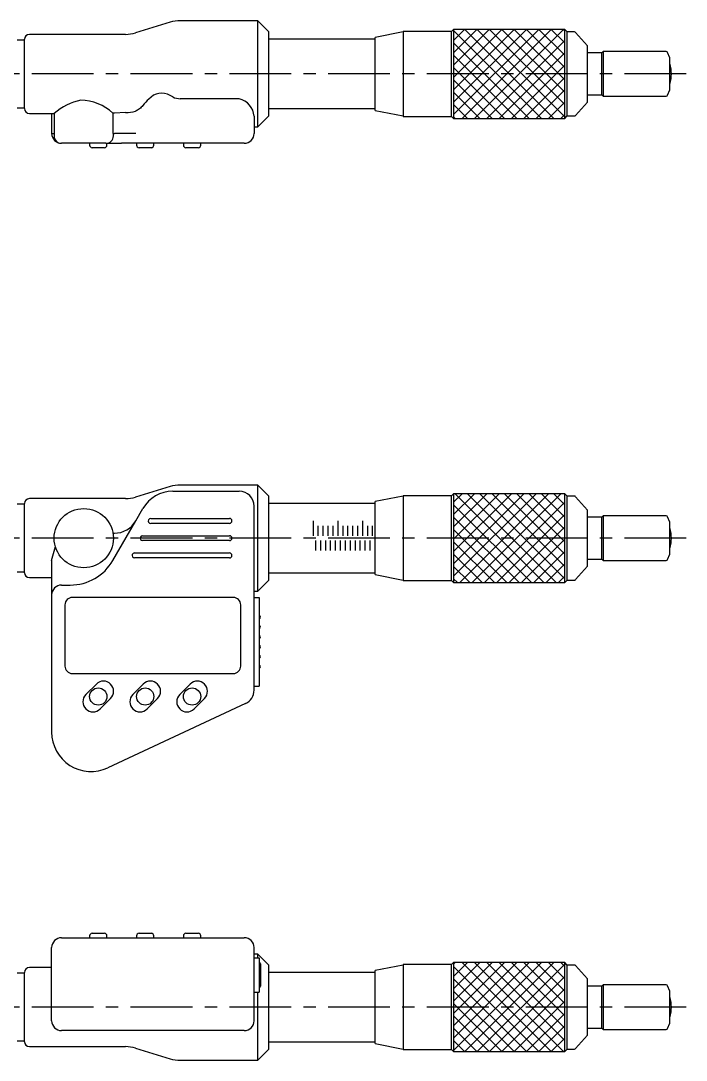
# Model space of a CAD drawing. Extents: x 10 to 554, y 13 to 253.
# Drawn here: x 144.6 to 279.3, y 39.8 to 250.2 of the extents above; entities that cross this region are included whole.
import ezdxf

# ---------------------------------------------------------------- set-up
doc = ezdxf.new("R2010")
doc.units = 0
doc.header["$LTSCALE"] = 10
doc.linetypes.add('CENTER', pattern=[2, 1.25, -0.25, 0.25, -0.25])
doc.layers.get('0').update_dxf_attribs({"linetype": 'CONTINUOUS'})
doc.layers.add('CENTER', color=1, linetype='CENTER')

msp = doc.modelspace()

# ---------------------------------------------------------------- linework, layer by layer
at = {"color": 7, "linetype": 'CONTINUOUS'}
for p, q in [((174.844984, 249.919461), (167.844875, 247.780539)), ((192.594929, 250.225), (176.890513, 250.225)), ((192.594929, 228.725), (192.594929, 250.225)), ((194.844929, 247.975), (192.594929, 250.225)), ((232.244929, 248.475), (231.844929, 248.075)), ((232.244929, 248.475), (232.244929, 230.475)), ((254.744929, 248.475), (232.244929, 248.475)), ((254.744929, 230.475), (254.744929, 248.475)), ((255.244929, 247.975), (254.744929, 248.475)), ((145.344929, 246.325), (143.844929, 246.325)), ((145.344929, 232.475), (145.344929, 246.475)), ((165.799346, 247.475), (146.344929, 247.475)), ((194.844929, 230.975), (194.844929, 247.975)), ((216.344929, 246.475), (194.844929, 246.475)), ((222.044929, 247.975), (216.344929, 246.867032)), ((216.344929, 232.082968), (216.344929, 246.867032)), ((222.044929, 248.075), (222.044929, 230.875)), ((231.844929, 248.075), (222.044929, 248.075)), ((231.844929, 230.875), (231.844929, 248.075)), ((255.244929, 230.975), (255.244929, 247.975)), ((256.710608, 247.975), (255.244929, 247.975)), ((259.344929, 245.175), (256.93439, 247.874805)), ((259.344929, 233.775), (259.344929, 245.175)), ((262.244929, 243.725), (259.344929, 243.725)), ((262.494929, 243.975), (262.244929, 243.725)), ((262.244929, 235.225), (262.244929, 243.725)), ((262.494929, 243.975), (262.494929, 234.975)), ((275.304725, 243.975), (262.494929, 243.975)), ((276.044929, 242.725), (275.579843, 243.794625)), ((276.044929, 236.225), (276.044929, 242.725)), ((275.579843, 235.155375), (276.044929, 236.225)), ((175.386381, 234.80341), (174.844984, 235.08926)), ((188.844929, 234.443847), (176.890513, 234.443847)), ((256.93439, 231.075195), (259.344929, 233.775)), ((259.344929, 235.225), (262.244929, 235.225)), ((262.244929, 235.225), (262.494929, 234.975)), ((262.494929, 234.975), (275.304725, 234.975)), ((143.844929, 232.625), (145.344929, 232.625)), ((163.261009, 231.537746), (163.261009, 227.425)), ((163.550701, 231.537746), (163.261009, 231.537746)), ((165.799346, 231.623484), (163.550701, 231.537746)), ((167.880828, 231.930825), (167.844875, 231.914771)), ((168.073127, 232.028328), (167.880828, 231.930825)), ((168.262742, 232.140072), (168.073127, 232.028328)), ((168.44931, 232.265841), (168.262742, 232.140072)), ((168.632474, 232.405397), (168.44931, 232.265841)), ((168.811885, 232.558471), (168.632474, 232.405397)), ((168.987199, 232.724771), (168.811885, 232.558471)), ((169.158081, 232.90398), (168.987199, 232.724771)), ((169.324204, 233.095753), (169.158081, 232.90398)), ((194.844929, 232.475), (216.344929, 232.475)), ((216.344929, 232.082968), (222.044929, 230.975)), ((146.344929, 231.475), (151.344929, 231.475)), ((150.844929, 231.475), (150.844929, 227.425)), ((151.344929, 231.475), (151.344929, 226.925)), ((191.844929, 230.912728), (191.844929, 227.425)), ((192.594929, 228.725), (194.844929, 230.975)), ((222.044929, 230.875), (231.844929, 230.875)), ((231.844929, 230.875), (232.244929, 230.475)), ((232.244929, 230.475), (254.744929, 230.475)), ((254.744929, 230.475), (255.244929, 230.975)), ((255.244929, 230.975), (256.710608, 230.975)), ((150.844929, 227.425), (151.344929, 227.425)), ((163.261009, 227.425), (163.550701, 227.425)), ((163.344929, 226.925), (163.344929, 227.425)), ((167.880828, 227.425), (163.550701, 227.425)), ((191.844929, 228.725), (192.594929, 228.725)), ((161.844929, 225.425), (152.844929, 225.425)), ((158.534269, 225.425), (158.534269, 225.025)), ((161.844929, 225.425), (164.994077, 225.425)), ((162.034269, 225.025), (162.034269, 225.425)), ((171.056254, 225.425), (164.994077, 225.425)), ((168.034269, 225.425), (168.034269, 225.025)), ((175.386381, 225.425), (171.056254, 225.425)), ((171.534269, 225.025), (171.534269, 225.425)), ((188.844929, 225.425), (175.386381, 225.425)), ((177.534269, 225.425), (177.534269, 225.025)), ((181.034269, 225.025), (181.034269, 225.425)), ((189.844929, 225.425), (188.844929, 225.425)), ((161.534269, 224.525), (159.034269, 224.525)), ((171.034269, 224.525), (168.534269, 224.525)), ((180.534269, 224.525), (178.034269, 224.525)), ((174.844984, 155.919461), (167.844875, 153.780539)), ((192.594929, 156.225), (176.890513, 156.225)), ((192.594929, 134.725), (192.594929, 156.225)), ((194.844929, 153.975), (192.594929, 156.225)), ((175.386381, 154.975), (188.844929, 154.975)), ((194.844929, 136.975), (194.844929, 153.975)), ((222.044929, 153.975), (216.344929, 152.867032)), ((222.044929, 154.075), (222.044929, 136.875)), ((231.844929, 154.075), (222.044929, 154.075)), ((232.244929, 154.475), (231.844929, 154.075)), ((231.844929, 136.875), (231.844929, 154.075)), ((232.244929, 154.475), (232.244929, 136.475)), ((254.744929, 154.475), (232.244929, 154.475)), ((254.744929, 136.475), (254.744929, 154.475)), ((255.244929, 153.975), (254.744929, 154.475)), ((255.244929, 136.975), (255.244929, 153.975)), ((256.710608, 153.975), (255.244929, 153.975)), ((259.344929, 151.175), (256.93439, 153.874805)), ((145.344929, 152.325), (143.844929, 152.325)), ((145.344929, 138.475), (145.344929, 152.475)), ((165.799346, 153.475), (146.344929, 153.475)), ((191.844929, 114.69734), (191.844929, 151.975)), ((216.344929, 152.475), (194.844929, 152.475)), ((216.344929, 138.082968), (216.344929, 152.867032)), ((167.880828, 148.975), (169.324204, 151.475)), ((170.896618, 149.475), (186.844929, 149.475)), ((259.344929, 139.775), (259.344929, 151.175)), ((262.244929, 149.725), (259.344929, 149.725)), ((262.494929, 149.975), (262.244929, 149.725)), ((262.244929, 141.225), (262.244929, 149.725)), ((262.494929, 149.975), (262.494929, 140.975)), ((275.304725, 149.975), (262.494929, 149.975)), ((276.044929, 148.725), (275.579843, 149.794625)), ((163.262026, 140.975), (167.880828, 148.975)), ((186.844929, 148.475), (170.896618, 148.475)), ((276.044929, 142.225), (276.044929, 148.725)), ((163.261009, 146.475), (163.550701, 146.475)), ((169.264542, 145.975), (186.844929, 145.975)), ((150.844929, 140.975), (151.593104, 143.767224)), ((186.844929, 144.975), (169.264542, 144.975)), ((167.632465, 142.475), (186.844929, 142.475)), ((186.844929, 141.475), (167.632465, 141.475)), ((259.344929, 141.225), (262.244929, 141.225)), ((262.244929, 141.225), (262.494929, 140.975)), ((275.579843, 141.155375), (276.044929, 142.225)), ((150.844929, 140.975), (150.844929, 133.975)), ((256.93439, 137.075195), (259.344929, 139.775)), ((262.494929, 140.975), (275.304725, 140.975)), ((143.844929, 138.625), (145.344929, 138.625)), ((146.344929, 137.475), (150.844929, 137.475)), ((192.594929, 134.725), (194.844929, 136.975)), ((194.844929, 138.475), (216.344929, 138.475)), ((216.344929, 138.082968), (222.044929, 136.975)), ((222.044929, 136.875), (231.844929, 136.875)), ((231.844929, 136.875), (232.244929, 136.475)), ((254.744929, 136.475), (255.244929, 136.975)), ((255.244929, 136.975), (256.710608, 136.975)), ((152.844929, 135.975), (154.601772, 135.975)), ((191.844929, 134.725), (192.594929, 134.725)), ((232.244929, 136.475), (254.744929, 136.475)), ((150.844929, 133.975), (150.844929, 106.225)), ((187.644929, 133.475), (155.044929, 133.475)), ((191.844929, 133.475), (192.844929, 133.475)), ((192.844929, 133.475), (192.844929, 131.475)), ((153.544929, 131.975), (153.544929, 119.575)), ((189.144929, 119.575), (189.144929, 131.975)), ((192.844929, 131.475), (192.844929, 117.475)), ((192.844929, 129.725), (192.894929, 129.725)), ((192.844929, 129.225), (192.894929, 129.225)), ((192.844929, 127.725), (192.894929, 127.725)), ((192.844929, 127.225), (192.894929, 127.225)), ((192.844929, 125.725), (192.894929, 125.725)), ((192.844929, 125.225), (192.894929, 125.225)), ((192.844929, 123.725), (192.894929, 123.725)), ((192.844929, 123.225), (192.894929, 123.225)), ((192.844929, 121.725), (192.894929, 121.725)), ((192.844929, 121.225), (192.894929, 121.225)), ((155.044929, 118.075), (187.644929, 118.075)), ((192.844929, 119.725), (192.894929, 119.725)), ((192.844929, 119.225), (192.894929, 119.225)), ((159.895361, 115.924569), (157.77404, 113.803249)), ((169.395361, 115.924569), (167.27404, 113.803249)), ((178.895361, 115.924569), (176.77404, 113.803249)), ((192.844929, 117.475), (192.844929, 115.475)), ((191.844929, 115.475), (192.844929, 115.475)), ((160.673178, 110.904111), (162.794498, 113.025431)), ((190.112784, 111.978417), (162.225876, 98.974538)), ((170.173178, 110.904111), (172.294498, 113.025431)), ((179.673178, 110.904111), (181.794498, 113.025431)), ((159.034269, 65.475), (161.534269, 65.475)), ((168.534269, 65.475), (171.034269, 65.475)), ((178.034269, 65.475), (180.534269, 65.475)), ((152.844929, 64.575), (161.380639, 64.575)), ((158.534269, 64.975), (158.534269, 64.575)), ((161.380639, 64.575), (189.267548, 64.575)), ((162.034269, 64.575), (162.034269, 64.975)), ((168.034269, 64.975), (168.034269, 64.575)), ((171.534269, 64.575), (171.534269, 64.975)), ((177.534269, 64.975), (177.534269, 64.575)), ((181.034269, 64.575), (181.034269, 64.975)), ((189.267548, 64.575), (189.844929, 64.575)), ((150.844929, 47.775), (150.844929, 62.575)), ((191.844929, 47.775), (191.844929, 62.575)), ((192.594929, 61.275), (191.844929, 61.275)), ((192.594929, 60.525), (192.594929, 61.275)), ((194.844929, 59.025), (192.594929, 61.275)), ((191.844929, 60.525), (192.844929, 60.525)), ((192.844929, 60.525), (192.844929, 58.525)), ((192.844929, 59.525), (192.894929, 59.525)), ((193.144929, 59.275), (193.144929, 54.775)), ((194.844929, 42.025), (194.844929, 59.025)), ((222.044929, 59.025), (216.344929, 57.917032)), ((222.044929, 59.125), (222.044929, 41.925)), ((231.844929, 59.125), (222.044929, 59.125)), ((232.244929, 59.525), (231.844929, 59.125)), ((231.844929, 41.925), (231.844929, 59.125)), ((232.244929, 59.525), (232.244929, 41.525)), ((254.744929, 59.525), (232.244929, 59.525)), ((254.744929, 41.525), (254.744929, 59.525)), ((255.244929, 59.025), (254.744929, 59.525)), ((255.244929, 50.525), (255.244929, 59.025)), ((256.710608, 59.025), (255.244929, 59.025)), ((145.344929, 57.375), (143.844929, 57.375)), ((145.344929, 43.525), (145.344929, 57.525)), ((150.844929, 58.525), (146.344929, 58.525)), ((192.844929, 58.525), (192.844929, 55.525)), ((216.344929, 57.525), (194.844929, 57.525)), ((216.344929, 43.132968), (216.344929, 57.917032)), ((259.344929, 56.225), (256.93439, 58.924805)), ((192.844929, 55.525), (192.844929, 53.525)), ((259.344929, 44.825), (259.344929, 56.225)), ((262.244929, 54.775), (259.344929, 54.775)), ((262.494929, 55.025), (262.244929, 54.775)), ((262.244929, 46.275), (262.244929, 54.775)), ((262.494929, 55.025), (262.494929, 46.025)), ((275.304725, 55.025), (262.494929, 55.025)), ((276.044929, 53.775), (275.579843, 54.844625)), ((191.844929, 53.525), (192.844929, 53.525)), ((192.594929, 39.775), (192.594929, 53.525)), ((192.844929, 54.525), (192.894929, 54.525)), ((276.044929, 47.275), (276.044929, 53.775)), ((255.244929, 42.025), (255.244929, 50.525)), ((275.579843, 46.205375), (276.044929, 47.275)), ((161.380639, 45.775), (152.844929, 45.775)), ((189.267548, 45.775), (161.380639, 45.775)), ((189.844929, 45.775), (189.267548, 45.775)), ((256.93439, 42.125195), (259.344929, 44.825)), ((259.344929, 46.275), (262.244929, 46.275)), ((262.244929, 46.275), (262.494929, 46.025)), ((262.494929, 46.025), (275.304725, 46.025)), ((143.844929, 43.675), (145.344929, 43.675)), ((146.344929, 42.525), (165.799346, 42.525)), ((167.844875, 42.219461), (174.844984, 40.080539)), ((194.844929, 43.525), (216.344929, 43.525)), ((216.344929, 43.132968), (222.044929, 42.025)), ((192.594929, 39.775), (194.844929, 42.025)), ((222.044929, 41.925), (231.844929, 41.925)), ((231.844929, 41.925), (232.244929, 41.525)), ((232.244929, 41.525), (254.744929, 41.525)), ((254.744929, 41.525), (255.244929, 42.025)), ((255.244929, 42.025), (256.710608, 42.025)), ((176.890513, 39.775), (192.594929, 39.775))]:
    msp.add_line(p, q, dxfattribs=at)
at = {"color": 3, "linetype": 'CONTINUOUS'}
for p, q in [((232.244929, 246.244929), (234.475, 248.475)), ((232.244929, 243.744929), (236.975, 248.475)), ((232.244929, 241.244929), (239.475, 248.475)), ((232.244929, 238.744929), (241.975, 248.475)), ((232.244929, 236.244929), (244.475, 248.475)), ((232.244929, 233.744929), (246.975, 248.475)), ((232.244929, 231.244929), (249.475, 248.475)), ((233.975, 230.475), (251.975, 248.475)), ((234.525, 248.475), (252.525, 230.475)), ((236.475, 230.475), (254.475, 248.475)), ((237.025, 248.475), (254.744929, 230.755071)), ((239.525, 248.475), (254.744929, 233.255071)), ((242.025, 248.475), (254.744929, 235.755071)), ((244.525, 248.475), (254.744929, 238.255071)), ((247.025, 248.475), (254.744929, 240.755071)), ((249.525, 248.475), (254.744929, 243.255071)), ((252.025, 248.475), (254.744929, 245.755071)), ((254.525, 248.475), (254.744929, 248.255071)), ((232.244929, 248.255071), (250.025, 230.475)), ((238.975, 230.475), (254.744929, 246.244929)), ((232.244929, 245.755071), (247.525, 230.475)), ((232.244929, 243.255071), (245.025, 230.475)), ((241.475, 230.475), (254.744929, 243.744929)), ((232.244929, 240.755071), (242.525, 230.475)), ((243.975, 230.475), (254.744929, 241.244929)), ((232.244929, 238.255071), (240.025, 230.475)), ((246.475, 230.475), (254.744929, 238.744929)), ((232.244929, 235.755071), (237.525, 230.475)), ((248.975, 230.475), (254.744929, 236.244929)), ((251.475, 230.475), (254.744929, 233.744929)), ((232.244929, 233.255071), (235.025, 230.475)), ((232.244929, 230.755071), (232.525, 230.475)), ((253.975, 230.475), (254.744929, 231.244929)), ((232.244929, 152.744929), (233.975, 154.475)), ((232.244929, 150.244929), (236.475, 154.475)), ((232.244929, 147.744929), (238.975, 154.475)), ((232.244929, 145.244929), (241.475, 154.475)), ((232.244929, 142.744929), (243.975, 154.475)), ((232.244929, 140.244929), (246.475, 154.475)), ((232.244929, 137.744929), (248.975, 154.475)), ((232.525, 154.475), (250.525, 136.475)), ((233.475, 136.475), (251.475, 154.475)), ((235.025, 154.475), (253.025, 136.475)), ((235.975, 136.475), (253.975, 154.475)), ((237.525, 154.475), (254.744929, 137.255071)), ((240.025, 154.475), (254.744929, 139.755071)), ((242.525, 154.475), (254.744929, 142.255071)), ((245.025, 154.475), (254.744929, 144.755071)), ((247.525, 154.475), (254.744929, 147.255071)), ((250.025, 154.475), (254.744929, 149.755071)), ((252.525, 154.475), (254.744929, 152.255071)), ((232.244929, 152.255071), (248.025, 136.475)), ((238.475, 136.475), (254.744929, 152.744929)), ((232.244929, 149.755071), (245.525, 136.475)), ((240.975, 136.475), (254.744929, 150.244929)), ((203.844929, 145.975), (203.844929, 148.975)), ((204.844929, 145.975), (204.844929, 147.975)), ((205.844929, 145.975), (205.844929, 147.975)), ((206.844929, 145.975), (206.844929, 147.975)), ((207.844929, 145.975), (207.844929, 147.975)), ((208.844929, 145.975), (208.844929, 148.975)), ((209.844929, 145.975), (209.844929, 147.975)), ((210.844929, 145.975), (210.844929, 147.975)), ((211.844929, 145.975), (211.844929, 147.975)), ((212.844929, 145.975), (212.844929, 147.975)), ((213.844929, 145.975), (213.844929, 148.975)), ((214.844929, 145.975), (214.844929, 147.975)), ((215.844929, 145.975), (215.844929, 147.975)), ((243.475, 136.475), (254.744929, 147.744929)), ((232.244929, 147.255071), (243.025, 136.475)), ((245.975, 136.475), (254.744929, 145.244929)), ((204.344929, 142.975), (204.344929, 144.975)), ((205.344929, 142.975), (205.344929, 144.975)), ((206.344929, 142.975), (206.344929, 144.975)), ((207.344929, 142.975), (207.344929, 144.975)), ((208.344929, 142.975), (208.344929, 144.975)), ((209.344929, 142.975), (209.344929, 144.975)), ((210.344929, 142.975), (210.344929, 144.975)), ((211.344929, 142.975), (211.344929, 144.975)), ((211.344929, 142.975), (211.344929, 144.975)), ((212.344929, 142.975), (212.344929, 144.975)), ((213.344929, 142.975), (213.344929, 144.975)), ((214.344929, 142.975), (214.344929, 144.975)), ((215.344929, 142.975), (215.344929, 144.975)), ((215.344929, 142.975), (215.344929, 144.975)), ((232.244929, 144.755071), (240.525, 136.475)), ((232.244929, 142.255071), (238.025, 136.475)), ((248.475, 136.475), (254.744929, 142.744929)), ((232.244929, 139.755071), (235.525, 136.475)), ((250.975, 136.475), (254.744929, 140.244929)), ((232.244929, 137.255071), (233.025, 136.475)), ((253.475, 136.475), (254.744929, 137.744929)), ((232.244929, 59.244929), (232.525, 59.525)), ((232.244929, 56.744929), (235.025, 59.525)), ((232.244929, 54.244929), (237.525, 59.525)), ((232.244929, 51.744929), (240.025, 59.525)), ((232.244929, 49.244929), (242.525, 59.525)), ((232.244929, 46.744929), (245.025, 59.525)), ((232.244929, 44.244929), (247.525, 59.525)), ((232.244929, 41.744929), (250.025, 59.525)), ((233.975, 59.525), (251.975, 41.525)), ((234.525, 41.525), (252.525, 59.525)), ((236.475, 59.525), (254.475, 41.525)), ((237.025, 41.525), (254.744929, 59.244929)), ((238.975, 59.525), (254.744929, 43.755071)), ((241.475, 59.525), (254.744929, 46.255071)), ((243.975, 59.525), (254.744929, 48.755071)), ((246.475, 59.525), (254.744929, 51.255071)), ((248.975, 59.525), (254.744929, 53.755071)), ((251.475, 59.525), (254.744929, 56.255071)), ((253.975, 59.525), (254.744929, 58.755071)), ((232.244929, 58.755071), (249.475, 41.525)), ((232.244929, 56.255071), (246.975, 41.525)), ((239.525, 41.525), (254.744929, 56.744929)), ((232.244929, 53.755071), (244.475, 41.525)), ((242.025, 41.525), (254.744929, 54.244929)), ((232.244929, 51.255071), (241.975, 41.525)), ((244.525, 41.525), (254.744929, 51.744929)), ((232.244929, 48.755071), (239.475, 41.525)), ((247.025, 41.525), (254.744929, 49.244929)), ((249.525, 41.525), (254.744929, 46.744929)), ((232.244929, 46.255071), (236.975, 41.525)), ((252.025, 41.525), (254.744929, 44.244929)), ((232.244929, 43.755071), (234.475, 41.525)), ((254.525, 41.525), (254.744929, 41.744929))]:
    msp.add_line(p, q, dxfattribs=at)
at = {"color": 7, "linetype": 'CONTINUOUS'}
for centre, radius in [((157.344929, 145.475), 6), ((160.284269, 113.41434), 1.75), ((169.784269, 113.41434), 1.75), ((179.284269, 113.41434), 1.75)]:
    msp.add_circle(centre, radius, dxfattribs=at)
for centre, radius, start, end in [((176.890513, 243.225), 7, 90, 106.990823), ((146.344929, 246.475), 1, 90, 180), ((165.799346, 254.475), 7, 270, 286.990823), ((256.710608, 247.675), 0.3, 41.7603, 90), ((275.304725, 243.675), 0.3, 23.5, 90), ((269.344929, 239.475), 7, 0, 16.834981), ((269.344929, 239.475), 7, 343.165019, 0), ((159.44101, 221.918926), 12.524578, 102.44361656, 130.27188192), ((156.540017, 224.20285), 9.948489, 47.50085454, 88.83532933), ((177.690512, 226.171405), 10.860097, 131.16669503, 140.38725413), ((173.111362, 232.295481), 3.287955, 58.17918853, 141.39794134), ((176.898193, 237.801819), 3.357981, 243.242547, 269.868958), ((187.895605, 230.597368), 3.961896, 4.565473, 76.136255), ((275.304725, 235.275), 0.3, 270, 336.5), ((146.344929, 232.475), 1, 180, 270), ((165.656412, 239.955101), 8.332843, 270.982843, 285.226234), ((256.710608, 231.275), 0.3, 270, 318.2397), ((152.844929, 227.425), 2, 180, 270), ((189.844929, 227.425), 2, 270, 0), ((152.844929, 226.925), 1.5, 180, 270), ((161.844929, 226.925), 1.5, 270, 0), ((159.034269, 225.025), 0.5, 180, 270), ((161.534269, 225.025), 0.5, 270, 0), ((168.534269, 225.025), 0.5, 180, 270), ((171.034269, 225.025), 0.5, 270, 0), ((178.034269, 225.025), 0.5, 180, 270), ((180.534269, 225.025), 0.5, 270, 0), ((176.890513, 149.225), 7, 90, 106.990823), ((165.799346, 160.475), 7, 270, 286.990823), ((175.386381, 147.975), 7, 90, 150), ((188.844929, 151.975), 3, 0, 90), ((256.710608, 153.675), 0.3, 41.7603, 90), ((146.344929, 152.475), 1, 90, 180), ((170.896618, 148.975), 0.5, 90, 155), ((186.844929, 148.975), 0.5, 0, 90), ((275.304725, 149.675), 0.3, 23.5, 90), ((163.550701, 151.475), 5, 270, 330), ((170.896618, 148.975), 0.5, 155, 270), ((186.844929, 148.975), 0.5, 270, 0), ((269.344929, 145.475), 7, 0, 16.834981), ((169.264542, 145.475), 0.5, 155, 270), ((169.264542, 145.475), 0.5, 90, 155), ((186.844929, 145.475), 0.5, 0, 90), ((186.844929, 145.475), 0.5, 270, 0), ((269.344929, 145.475), 7, 343.165019, 0), ((167.632465, 141.975), 0.5, 155, 270), ((167.632465, 141.975), 0.5, 90, 155), ((186.844929, 141.975), 0.5, 0, 90), ((186.844929, 141.975), 0.5, 270, 0), ((275.304725, 141.275), 0.3, 270, 336.5), ((154.601772, 145.975), 10, 270, 330), ((146.344929, 138.475), 1, 180, 270), ((256.710608, 137.275), 0.3, 270, 318.2397), ((152.844929, 133.975), 2, 90, 180), ((155.044929, 131.975), 1.5, 90, 180), ((187.644929, 131.975), 1.5, 0, 90), ((192.894929, 129.475), 0.25, 0, 90), ((192.894929, 129.475), 0.25, 270, 0), ((192.894929, 127.475), 0.25, 0, 90), ((192.894929, 127.475), 0.25, 270, 0), ((192.894929, 125.475), 0.25, 0, 90), ((192.894929, 125.475), 0.25, 270, 0), ((192.894929, 123.475), 0.25, 0, 90), ((192.894929, 123.475), 0.25, 270, 0), ((192.894929, 121.475), 0.25, 0, 90), ((192.894929, 121.475), 0.25, 270, 0), ((155.044929, 119.575), 1.5, 180, 270), ((187.644929, 119.575), 1.5, 270, 0), ((192.894929, 119.475), 0.25, 0, 90), ((192.894929, 119.475), 0.25, 270, 0), ((161.344929, 114.475), 2.05, 315, 135), ((170.844929, 114.475), 2.05, 315, 135), ((180.344929, 114.475), 2.05, 315, 135), ((159.223609, 112.35368), 2.05, 135, 315), ((168.723609, 112.35368), 2.05, 135, 315), ((178.223609, 112.35368), 2.05, 135, 315), ((188.844929, 114.69734), 3, 295, 0), ((158.844929, 106.225), 8, 180, 295), ((159.034269, 64.975), 0.5, 90, 180), ((161.534269, 64.975), 0.5, 0, 90), ((168.534269, 64.975), 0.5, 90, 180), ((171.034269, 64.975), 0.5, 0, 90), ((178.034269, 64.975), 0.5, 90, 180), ((180.534269, 64.975), 0.5, 0, 90), ((152.844929, 62.575), 2, 90, 180), ((189.844929, 62.575), 2, 0, 90), ((192.894929, 59.275), 0.25, 0, 90), ((256.710608, 58.725), 0.3, 41.7603, 90), ((146.344929, 57.525), 1, 90, 180), ((192.894929, 54.775), 0.25, 270, 0), ((275.304725, 54.725), 0.3, 23.5, 90), ((269.344929, 50.525), 7, 0, 16.834981), ((269.344929, 50.525), 7, 343.165019, 0), ((152.844929, 47.775), 2, 180, 270), ((189.844929, 47.775), 2, 270, 0), ((275.304725, 46.325), 0.3, 270, 336.5), ((146.344929, 43.525), 1, 180, 270), ((165.799346, 35.525), 7, 73.009177, 90), ((256.710608, 42.325), 0.3, 270, 318.2397), ((176.890513, 46.775), 7, 253.009177, 270)]:
    msp.add_arc(centre, radius, start, end, dxfattribs=at)
at = {"layer": 'CENTER', "color": 1, "linetype": 'CENTER'}
for p, q in [((279.344929, 239.475), (116.844929, 239.475)), ((279.344929, 145.475), (116.844929, 145.475)), ((279.344929, 50.525), (116.844929, 50.525))]:
    msp.add_line(p, q, dxfattribs=at)

doc.saveas('drawing.dxf')
